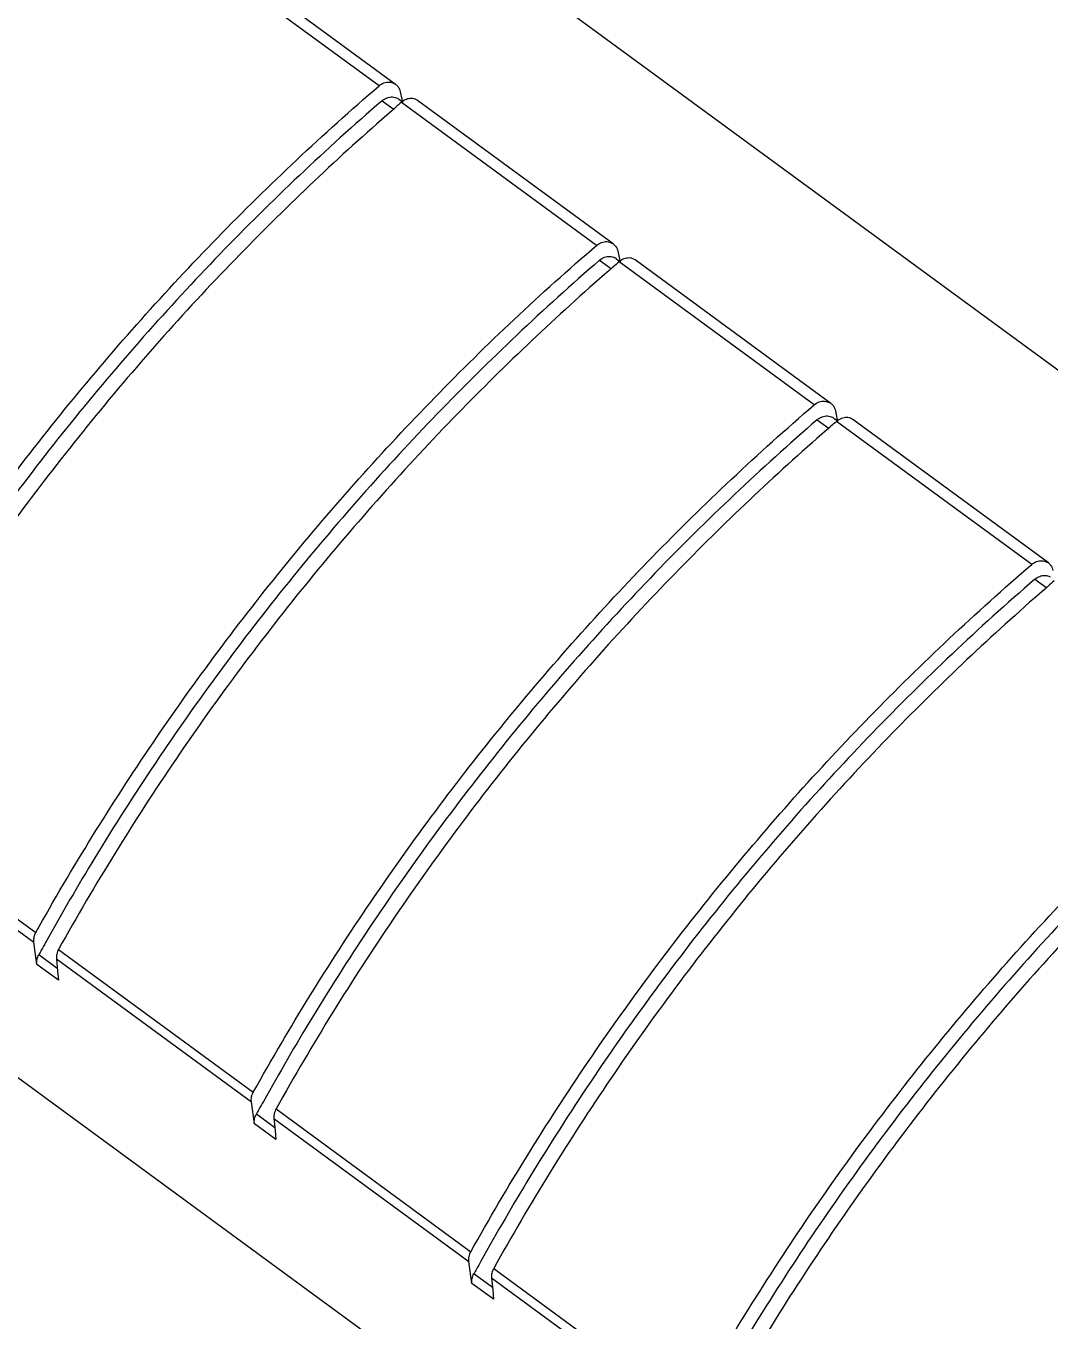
# Model space of a CAD drawing. Header units: millimetres. Extents: x 4086 to 4666, y 411 to 814.
# Drawn here: x 4209 to 4223.31, y 513.77 to 531.87 of the extents above; entities that cross this region are included whole.
import ezdxf

# ---------------------------------------------------------------- set-up
doc = ezdxf.new("R2010")
doc.units = ezdxf.units.MM

# ---------------------------------------------------------------- blocks, each defined once
blk = doc.blocks.new('u113')
at = {"color": 7, "linetype": 'Continuous'}
for p, q in [((4.932, 102.369), (-70.219, 157.481)), ((-66.335, 150.372), (-73.713, 155.783)), ((-66.003, 150.402), (-73.386, 155.817)), ((-66.274, 150.076), (-66.036, 149.902)), ((-65.941, 150.107), (-65.875, 150.058)), ((-65.91, 150.254), (-65.879, 150.107)), ((-61.991, 147.187), (-65.886, 150.043)), ((-65.879, 150.107), (-65.866, 150.047)), ((-61.659, 147.216), (-65.564, 150.081)), ((-61.597, 146.921), (-61.531, 146.872)), ((-61.566, 147.069), (-61.535, 146.921)), ((-61.535, 146.921), (-61.522, 146.861)), ((-61.93, 146.891), (-61.692, 146.716)), ((-57.647, 144.001), (-61.542, 146.857)), ((-57.315, 144.031), (-61.221, 146.895)), ((-57.222, 143.883), (-57.191, 143.735)), ((-57.586, 143.705), (-57.348, 143.53)), ((-57.253, 143.735), (-57.187, 143.687)), ((-53.303, 140.815), (-57.198, 143.671)), ((-57.191, 143.735), (-57.178, 143.676)), ((-52.971, 140.845), (-56.877, 143.709)), ((-53.242, 140.519), (-53.004, 140.345)), ((-77.078, 136.314), (-73.189, 133.462)), ((-77.121, 136.124), (-73.227, 133.269)), ((-78.796, 134.419), (-44.741, 109.445)), ((-73.167, 132.829), (-73.227, 133.269)), ((-72.759, 132.748), (-73.129, 133.02)), ((-72.734, 133.128), (-68.845, 130.276)), ((-72.737, 132.514), (-73.167, 132.829)), ((-72.777, 132.939), (-72.754, 132.695)), ((-72.777, 132.939), (-68.883, 130.083)), ((-72.754, 132.695), (-72.737, 132.514)), ((-68.823, 129.643), (-68.883, 130.083)), ((-68.39, 129.943), (-64.501, 127.091)), ((-68.393, 129.328), (-68.823, 129.643)), ((-68.415, 129.562), (-68.785, 129.834)), ((-68.433, 129.753), (-68.41, 129.51)), ((-68.433, 129.753), (-64.539, 126.898)), ((-68.41, 129.51), (-68.393, 129.328)), ((-64.479, 126.457), (-64.539, 126.898)), ((-64.046, 126.757), (-60.157, 123.905)), ((-64.071, 126.376), (-64.441, 126.648)), ((-64.089, 126.567), (-64.066, 126.324)), ((-64.089, 126.567), (-60.195, 123.712)), ((-64.049, 126.142), (-64.479, 126.457)), ((-64.066, 126.324), (-64.049, 126.142))]:
    blk.add_line(p, q, dxfattribs=at)
for centre, radius, start, end in [((-33.646, 112.56), 49.441, 130.6995, 130.8863), ((-66.075, 149.924), 0.227, 53.6939, 61.9753), ((-33.621, 112.531), 49.478, 130.8863, 130.9999), ((-61.731, 146.738), 0.227, 53.6936, 61.9732), ((-29.277, 109.346), 49.478, 130.8863, 130.9999), ((-29.302, 109.374), 49.441, 130.6995, 130.8863), ((-24.933, 106.16), 49.478, 130.8863, 130.9999), ((-24.958, 106.189), 49.441, 130.6995, 130.8863), ((-57.387, 143.553), 0.227, 53.6939, 61.9753), ((-20.614, 103.003), 49.441, 130.6995, 130.8863), ((-20.589, 102.974), 49.478, 130.8863, 130.9999), ((-29.109, 108.878), 50.206, 150.9253, 151.1373), ((-29.129, 108.889), 50.183, 151.1373, 151.2587), ((-24.785, 105.703), 50.183, 151.1373, 151.2587), ((-24.765, 105.692), 50.206, 150.9253, 151.1373), ((-20.441, 102.517), 50.183, 151.1373, 151.2587), ((-20.421, 102.506), 50.206, 150.9253, 151.1373)]:
    blk.add_arc(centre, radius, start, end, dxfattribs=at)
for points, start_tangent, end_tangent in [([(-77.533, 136.648), (-75.192, 140.438), (-72.526, 144.014), (-69.563, 147.338), (-66.335, 150.372)], (0.48758, 0.873078), (0.758293, 0.651914)), ([(-66.335, 150.372), (-66.237, 150.43), (-66.129, 150.447)], (0.758293, 0.651914), (0.99839, -0.056723)), ([(-66.129, 150.447), (-66.03, 150.419), (-66.003, 150.402)], (0.99839, -0.056723), (0.805686, -0.592343)), ([(-66.003, 150.402), (-65.952, 150.351), (-65.91, 150.254)], (0.805686, -0.592343), (0.206418, -0.978464)), ([(-66.274, 150.076), (-67.926, 148.582), (-69.515, 147.009), (-71.035, 145.364), (-72.483, 143.65), (-73.854, 141.872), (-75.145, 140.035), (-76.353, 138.144), (-77.332, 136.461)], (-0.756556, -0.653929), (-0.485949, -0.873987)), ([(-66.274, 150.076), (-66.176, 150.134)], (0.756556, 0.653929), (0.939039, 0.343812)), ([(-66.176, 150.134), (-66.067, 150.151)], (0.939039, 0.343812), (0.998312, -0.058077)), ([(-66.067, 150.151), (-65.968, 150.124)], (0.998312, -0.058077), (0.882964, -0.469441)), ([(-65.789, 150.102), (-65.886, 150.043)], (-0.933196, -0.359367), (-0.75814, -0.652092)), ([(-65.684, 150.12), (-65.789, 150.102)], (-0.999563, 0.029574), (-0.933196, -0.359367)), ([(-65.564, 150.08), (-65.589, 150.096), (-65.684, 150.12)], (-0.805099, 0.593141), (-0.999563, 0.029574)), ([(-66.082, 149.873), (-69.113, 147.007), (-72.075, 143.683), (-74.739, 140.106), (-77.078, 136.314)], (-0.754711, -0.656057), (-0.487026, -0.873388)), ([(-73.189, 133.462), (-70.848, 137.252), (-68.182, 140.829), (-65.22, 144.152), (-61.991, 147.187)], (0.48758, 0.873078), (0.758293, 0.651914)), ([(-61.991, 147.187), (-61.893, 147.245), (-61.785, 147.261)], (0.758293, 0.651914), (0.99839, -0.056723)), ([(-61.785, 147.261), (-61.686, 147.233), (-61.659, 147.216)], (0.99839, -0.056723), (0.805686, -0.592343)), ([(-61.659, 147.216), (-61.608, 147.165), (-61.566, 147.069)], (0.805686, -0.592343), (0.206418, -0.978464)), ([(-61.93, 146.891), (-61.832, 146.949)], (0.756556, 0.653929), (0.939074, 0.343715)), ([(-61.832, 146.949), (-61.723, 146.966)], (0.939074, 0.343715), (0.998311, -0.058091)), ([(-61.723, 146.966), (-61.624, 146.938)], (0.998311, -0.058091), (0.882946, -0.469474)), ([(-61.445, 146.916), (-61.542, 146.857)], (-0.933196, -0.359367), (-0.75814, -0.652092)), ([(-61.34, 146.935), (-61.445, 146.916)], (-0.999563, 0.029574), (-0.933196, -0.359367)), ([(-61.221, 146.895), (-61.245, 146.91), (-61.34, 146.935)], (-0.805099, 0.593141), (-0.999563, 0.029574)), ([(-61.93, 146.891), (-63.582, 145.396), (-65.171, 143.824), (-66.691, 142.178), (-68.139, 140.464), (-69.51, 138.686), (-70.801, 136.849), (-72.009, 134.959), (-72.988, 133.275)], (-0.756556, -0.653929), (-0.485949, -0.873987)), ([(-61.738, 146.688), (-64.769, 143.821), (-67.731, 140.497), (-70.395, 136.92), (-72.734, 133.128)], (-0.754711, -0.656057), (-0.487026, -0.873388)), ([(-57.647, 144.001), (-57.549, 144.059), (-57.441, 144.075)], (0.758293, 0.651914), (0.99839, -0.056723)), ([(-57.441, 144.075), (-57.342, 144.047), (-57.315, 144.031)], (0.99839, -0.056723), (0.805686, -0.592343)), ([(-68.845, 130.276), (-66.505, 134.067), (-63.838, 137.643), (-60.876, 140.966), (-57.647, 144.001)], (0.48758, 0.873078), (0.758293, 0.651914)), ([(-57.315, 144.031), (-57.264, 143.98), (-57.222, 143.883)], (0.805686, -0.592343), (0.206418, -0.978464)), ([(-57.586, 143.705), (-59.238, 142.21), (-60.827, 140.638), (-62.347, 138.992), (-63.795, 137.278), (-65.166, 135.5), (-66.458, 133.664), (-67.665, 131.773), (-68.644, 130.089)], (-0.756556, -0.653929), (-0.485949, -0.873987)), ([(-57.586, 143.705), (-57.488, 143.763)], (0.756556, 0.653929), (0.939039, 0.343812)), ([(-57.488, 143.763), (-57.379, 143.78)], (0.939039, 0.343812), (0.998312, -0.058077)), ([(-57.379, 143.78), (-57.281, 143.753)], (0.998312, -0.058077), (0.882964, -0.469441)), ([(-57.101, 143.73), (-57.198, 143.671)], (-0.933196, -0.359367), (-0.75814, -0.652092)), ([(-56.996, 143.749), (-57.101, 143.73)], (-0.999563, 0.029574), (-0.933196, -0.359367)), ([(-56.877, 143.709), (-56.901, 143.725), (-56.996, 143.749)], (-0.805099, 0.593141), (-0.999563, 0.029574)), ([(-57.394, 143.502), (-60.425, 140.636), (-63.387, 137.312), (-66.051, 133.734), (-68.39, 129.943)], (-0.754711, -0.656057), (-0.487026, -0.873388)), ([(-64.501, 127.091), (-62.161, 130.881), (-59.494, 134.457), (-56.532, 137.78), (-53.303, 140.815)], (0.48758, 0.873078), (0.758293, 0.651914)), ([(-53.303, 140.815), (-53.205, 140.873), (-53.097, 140.89)], (0.758293, 0.651914), (0.99839, -0.056723)), ([(-53.097, 140.89), (-52.998, 140.862), (-52.971, 140.845)], (0.99839, -0.056723), (0.805686, -0.592343)), ([(-52.971, 140.845), (-52.92, 140.794), (-52.878, 140.697)], (0.805686, -0.592343), (0.206418, -0.978464)), ([(-53.242, 140.519), (-54.894, 139.025), (-56.483, 137.452), (-58.003, 135.807), (-59.451, 134.093), (-60.822, 132.315), (-62.114, 130.478), (-63.321, 128.587), (-64.3, 126.904)], (-0.756556, -0.653929), (-0.485949, -0.873987)), ([(-53.242, 140.519), (-53.144, 140.577)], (0.756556, 0.653929), (0.939074, 0.343715)), ([(-53.144, 140.577), (-53.035, 140.594)], (0.939074, 0.343715), (0.998311, -0.058091)), ([(-53.035, 140.594), (-52.937, 140.567)], (0.998311, -0.058091), (0.882946, -0.469474)), ([(-53.05, 140.316), (-56.081, 137.45), (-59.043, 134.126), (-61.707, 130.549), (-64.046, 126.757)], (-0.754711, -0.656057), (-0.487026, -0.873388)), ([(-60.157, 123.905), (-57.817, 127.695), (-55.151, 131.271), (-52.188, 134.595), (-48.959, 137.63)], (0.48758, 0.873078), (0.758293, 0.651914)), ([(-48.898, 137.334), (-50.55, 135.839), (-52.139, 134.267), (-53.659, 132.621), (-55.107, 130.907), (-56.478, 129.129), (-57.77, 127.292), (-58.977, 125.402), (-59.956, 123.718)], (-0.756556, -0.653929), (-0.485949, -0.873987)), ([(-48.706, 137.13), (-51.737, 134.264), (-54.699, 130.94), (-57.363, 127.363), (-59.702, 123.571)], (-0.754711, -0.656057), (-0.487026, -0.873388)), ([(-55.813, 120.719), (-53.473, 124.51), (-50.807, 128.086), (-47.844, 131.409), (-44.615, 134.444)], (0.48758, 0.873078), (0.758293, 0.651914)), ([(-44.554, 134.148), (-46.206, 132.653), (-47.795, 131.081), (-49.315, 129.435), (-50.763, 127.721), (-52.134, 125.943), (-53.426, 124.107), (-54.633, 122.216), (-55.612, 120.532)], (-0.756556, -0.653929), (-0.485949, -0.873987)), ([(-44.362, 133.945), (-47.393, 131.079), (-50.355, 127.754), (-53.019, 124.177), (-55.358, 120.385)], (-0.754711, -0.656057), (-0.487026, -0.873388)), ([(-73.227, 133.269), (-73.224, 133.367), (-73.189, 133.462)], (-0.136774, 0.990602), (0.48758, 0.873078)), ([(-73.167, 132.829), (-73.164, 132.925), (-73.129, 133.02)], (-0.136773, 0.990602), (0.480856, 0.8768)), ([(-72.734, 133.128), (-72.77, 133.034), (-72.777, 132.939)], (-0.487026, -0.873388), (0.093795, -0.995591)), ([(-68.883, 130.083), (-68.88, 130.181), (-68.845, 130.276)], (-0.136774, 0.990602), (0.48758, 0.873078)), ([(-68.39, 129.943), (-68.426, 129.848), (-68.433, 129.753)], (-0.487026, -0.873388), (0.093795, -0.995591)), ([(-68.823, 129.643), (-68.82, 129.74), (-68.785, 129.834)], (-0.136773, 0.990602), (0.480856, 0.8768)), ([(-64.539, 126.898), (-64.536, 126.996), (-64.501, 127.091)], (-0.136774, 0.990602), (0.48758, 0.873078)), ([(-64.046, 126.757), (-64.082, 126.663), (-64.089, 126.567)], (-0.487026, -0.873388), (0.093795, -0.995591)), ([(-64.479, 126.457), (-64.476, 126.554), (-64.441, 126.648)], (-0.136773, 0.990602), (0.480856, 0.8768))]:
    blk.add_spline(points, degree=3, dxfattribs=dict(at, start_tangent=start_tangent, end_tangent=end_tangent))

msp = doc.modelspace()

# ---------------------------------------------------------------- block references
at = {"xscale": 0.7, "yscale": 0.7, "zscale": 0.7}
msp.add_blockref('u113', (4260.366, 425.773), dxfattribs=at)

doc.saveas('drawing.dxf')
